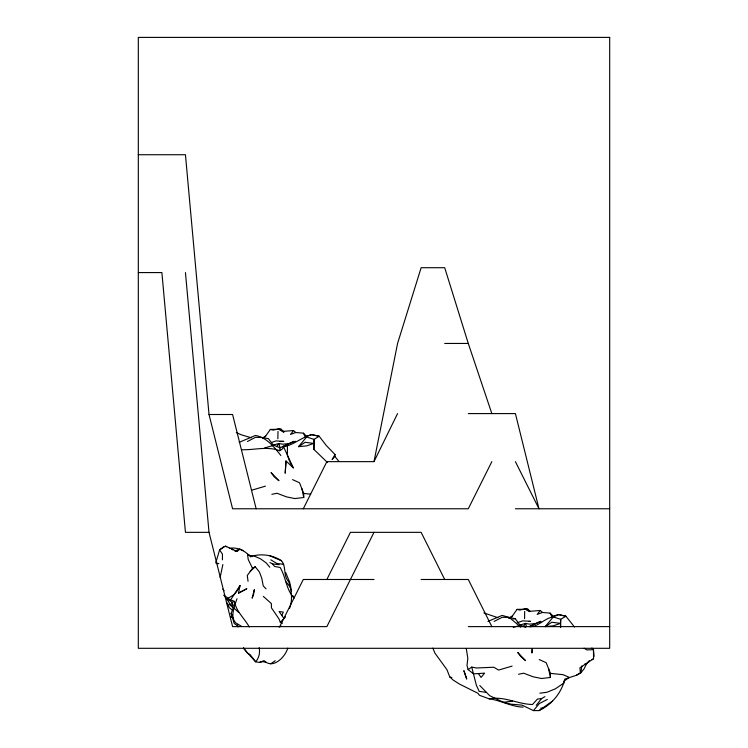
<?xml version="1.0" encoding="UTF-8"?>
<svg xmlns="http://www.w3.org/2000/svg" width="748" height="748" viewBox="0 0 748 748"><rect width="100%" height="100%" fill="white"/><g stroke="black" fill="none" stroke-linecap="round" stroke-linejoin="round"><path stroke-width="1.12" d="M222.446 559.803L222.446 554.137L219.603 549.855L223.746 546.741M271.851 494.335L277.012 493.259L286.503 496.868L294.815 498.561L303.735 497.523L303.763 493.437L299.481 482.75L292.543 479.618M518.542 674.275L523.703 673.2L533.193 676.818L541.505 678.501L550.425 677.464L550.453 673.378L546.171 662.691L539.233 659.558M327.521 462.545L313.898 449.426L314.001 439.385L319.209 436.29L326.24 445.443L335.029 454.56L334.889 456.43L332.131 459.506L335.029 454.56M560.607 627.133L560.691 619.325L565.899 616.23L574.529 627.039M277.854 438.767L277.994 431.428M524.544 618.708L524.685 611.378M286.035 460.964L285.203 473.045L286.035 460.964L293.31 467.874L283.576 446.799C293.927 444.957 301.743 437.038 311.972 434.672L319.209 436.29L311.617 434.607L305.156 436.701L303.408 433.167L295.731 432.503L290.505 434.466L293.571 430.539L295.731 432.503M532.193 648.591L531.893 652.985L532.361 648.628M241.52 449.716C254.273 450.221 267.055 445.892 279.715 450.735L280.023 447.837L278.92 443.489L272.973 445.144M581.794 665.972L580.934 672.686L576.362 675.285L564.815 679.1C561.673 692.611 551.678 704.915 538.99 710.591L533.446 710.6L522.048 705.14L510.828 704.158L503.282 702.26L489.669 695.659L479.805 685.551M237.023 598.709C234.227 606.506 230.889 615.333 234.227 623.467L238.621 626.572M303.295 508.771L326.867 461.638L374 461.638L397.571 343.454L421.133 267.7L444.705 267.7L468.276 343.454L491.847 413.588M222.876 564.506L220.136 577.4M238.481 593.117L246.728 588.77L238.481 593.117L240.052 585.562L230.225 600.466L228.234 598.213L223.624 595.221M289.457 608.507C293.02 599.952 291.43 590.331 288.719 581.794C282.856 575.801 286.615 566.872 281.51 560.776C272.646 554.773 260.556 553.23 250.449 556.662C244.802 550.631 237.752 546.947 229.458 548.284M215.723 563.02L219.603 549.855L225.466 546.134L236.948 551.379L239.856 549.163L243.278 550.659M241.398 626.244L235.424 622.654L232.647 617.942L231.048 613.584L233.236 608.04L232.338 602.374L225.989 598.232L228.907 602.149L229.945 604.851L233.441 608.068M287.756 648.151C285.231 657.099 272.945 669.619 264.081 660.634L259.444 662.391L255.676 661.849L243.876 648.815M281.856 615.38L283.305 612.07L279.069 611.518L284.016 618.521L280.341 622.364L282.407 623.29M283.576 446.799L282.641 448.763L279.715 450.735M589.527 660.465L586.638 663.616L584.169 668.721L580.934 672.686L576.362 675.285M374 461.638L397.571 413.588M279.724 626.618L303.295 579.485L374 579.485M326.867 579.485L350.429 532.342L421.133 532.342L444.705 579.485M374 532.342L326.867 626.618L232.591 626.618L209.019 532.342L185.448 272.581M491.847 461.638L468.276 508.771L232.591 508.771L209.019 414.504L185.448 154.733L138.315 154.733M238.06 589.34L240.052 585.562M262.913 438.253L265.652 436.112L270.337 429.436L281.173 429.24L283.997 431.97M509.603 618.194L512.333 616.062L517.027 609.377L527.864 609.19L529.977 611.228M276.666 446.668L278.92 443.489L282.622 444.19L288.952 443.648L295.46 441.264M523.357 626.609L525.61 623.43L529.313 624.131L535.643 623.589L541.066 621.607M266.054 588.863L263.259 585.927L261.772 578.26L259.5 572.136L255.218 566.732L252.534 568.368L247.279 575.502L248.046 581.299M542.422 612.453L540.262 610.49L537.195 614.417L542.422 612.453L550.098 613.108L553.333 616.361M237.555 590.284L234.246 594.482L228.234 598.213M536.251 705.317L541.599 698.567L544.955 696.659M298.527 446.678L305.1 442.292L313.795 443.414L306.652 445.892L298.527 446.678L306.615 436.982L314.001 439.385L313.898 449.426M530.267 626.74C539.037 626.338 544.834 617.988 553.305 616.932L560.691 619.325L560.486 623.355L553.333 625.833L545.208 626.618L553.305 616.932L558.663 614.613L565.899 616.23L558.307 614.557L551.846 616.651L550.098 613.108M533.446 710.6L539.327 703.578L547.33 699.436M284.016 618.521L285.586 616.894M250.159 571.519L255.218 566.732M538.99 710.591L552.557 701.063M563.674 681.4L569.322 677.398L563.113 674.677L550.453 673.378M270.72 663.859L275.236 660.708M564.16 682.849L555.371 688.833L546.9 692.274L539.841 693.2M485.789 692.293L479.169 691.386L476.354 685.205L473.465 673.798L468.089 669.582L471.736 667.113L476.551 667.983L493.839 667.235L498.607 670.068L512.109 666.103M591.874 648.002L593.463 649.675L593.557 658.717L579.896 667.796L580.345 672.536M545.208 626.618L551.79 622.243L560.486 623.355L560.551 627.366M262.838 437.907L265.652 436.112M508.593 618.446L512.333 616.062M592.042 659.68L593.557 658.717M247.448 441.479L255.498 437.337L262.604 437.505L268.513 438.721L273.151 444.938L280.023 447.837L288.952 443.648M494.129 621.429L502.189 617.287L509.295 617.446L515.204 618.671L519.832 624.889L525.732 627.366M249.299 627.03C244.531 618.334 236.321 611.742 234.358 601.401L232.338 602.374L229.945 604.851L233.311 605.067M282.473 446.752L293.749 441.339M540.439 621.279L529.163 626.693L535.643 623.589M279.135 627.095L281.126 626.151M235.115 550.818L239.856 549.163M239.145 442.349L255.423 435.458C266.699 437.346 274.161 447.089 280.865 455.513M487.911 621.42L502.114 615.408L509.295 617.446L520.711 627.105M265.428 486.163L251.917 490.127M271.58 442.479L275.975 440.918L283.801 441.376L280.135 441.507M517.177 622.813L522.665 620.859L530.491 621.317L528.658 621.382M264.53 447.987L272.721 445.621M513.268 627.338L519.402 625.562M519.664 625.085L525.61 623.43L526.433 626.693M259.444 662.391L262.651 661.671L265.821 662.223M584.758 664.112L586.638 663.616M513.035 619.007L515.204 618.671M432.821 648.105L434.943 653.144L446.921 669.647L449.782 676.949L452.97 679.923L459.45 684.055L477.981 693.303L479.44 695.275L489.22 698.866C503.946 695.855 517.878 704.279 532.501 704.494L537.438 699.062L541.599 698.567M503.282 702.26L512.548 701.194M230.225 600.466L231.889 600.279L234.358 601.401M250.449 556.662L252.413 556.475L247.513 554.399L248.243 559.56L252.534 568.368M293.571 430.539L283.455 431.344L278.368 428.941L273.17 430.137L270.337 429.436M540.262 610.49L530.145 611.294L525.059 608.881L519.86 610.078L517.027 609.377M478.411 673.574L484.592 673.135L481.086 677.445L478.411 673.574L473.465 673.798L471.736 667.113M216.639 563.627L218.846 563.571L216.761 563.207M138.315 272.581L161.886 272.581L185.448 532.342L209.019 532.342M444.705 343.454L468.276 343.454M468.276 413.588L515.409 413.588L538.981 508.771L515.409 461.638M209.019 414.504L232.591 414.504L256.153 508.771M515.409 508.771L609.685 508.771M421.133 579.485L468.276 579.485L491.847 626.618M468.276 626.618L609.685 626.618M540.748 708.113L542.721 708.197M235.115 551.285L236.948 551.379M250.468 556.306L252.413 556.475M489.22 698.866C500.795 700.315 511.165 706.71 523.039 707.15M303.763 493.437L310.672 494.148M281.173 429.24L278.368 428.941L283.651 432.232M527.864 609.19L525.059 608.881L529.462 611.63M269.972 562.524L272.59 563.945L279.163 564.703M283.754 564.394L276.779 563.403L270.832 559.841M251.244 437.767L241.052 434.728L236.303 432.559M497.925 617.708L483.937 612.939M449.782 676.949L451.895 677.576M233.367 617.567L230.506 616.52L233.283 617.848M281.51 560.776L269.776 555.764M253.17 555.568L260.641 558.887L266.325 563.029L269.785 567.265M225.466 546.134L226.719 546.732M584.104 648.236L586.787 649.9L593.463 649.675L594.062 656.398M263.315 596.38L271.384 603.599L271.459 607.872L278.957 618.867L280.341 622.364M231.917 609.779L229.468 607.825L226.588 602.523M233.853 608.049L238.724 612.434M231.478 548.667L232.834 549.958M303.408 433.167L306.643 436.421M231.048 613.584L232.338 615.09M334.889 456.43L338.853 461.357M272.59 563.945L274.591 566.46L280.145 567.489C285.932 577.138 286.082 589.658 294.02 598.063L292.739 595.464M286.082 581.869L290.533 587.498M222.82 589.087L224.082 590.752M243.511 647.703L247.42 653.098L250.122 654.65L255.676 661.849C259.079 657.857 260.201 652.724 259.163 647.646M227.112 603.299L228.159 604.87M289.803 461.881L293.31 467.874M285.717 572.594L289.747 582.393L291.524 591.004M289.411 460.787L287.438 455.345L287.428 446.145M237.284 624.861L237.986 626.927M468.089 669.582L467.014 665.383L467.827 658.287L466.303 648.675M548.593 668.6L550.425 677.464M301.902 488.659L303.735 497.523M254.273 589.854L253.553 594.632L252.132 598.204L254.273 589.854M609.685 37.4L138.315 37.4L138.315 648.301L609.685 648.301L609.685 37.4M525.517 660.587L520.73 656.52L517.756 652.499L525.517 660.587M278.826 480.637L274.039 476.579L271.075 472.558L278.826 480.637M466.677 678.913L463.938 670.806L466.677 678.913"/></g></svg>
